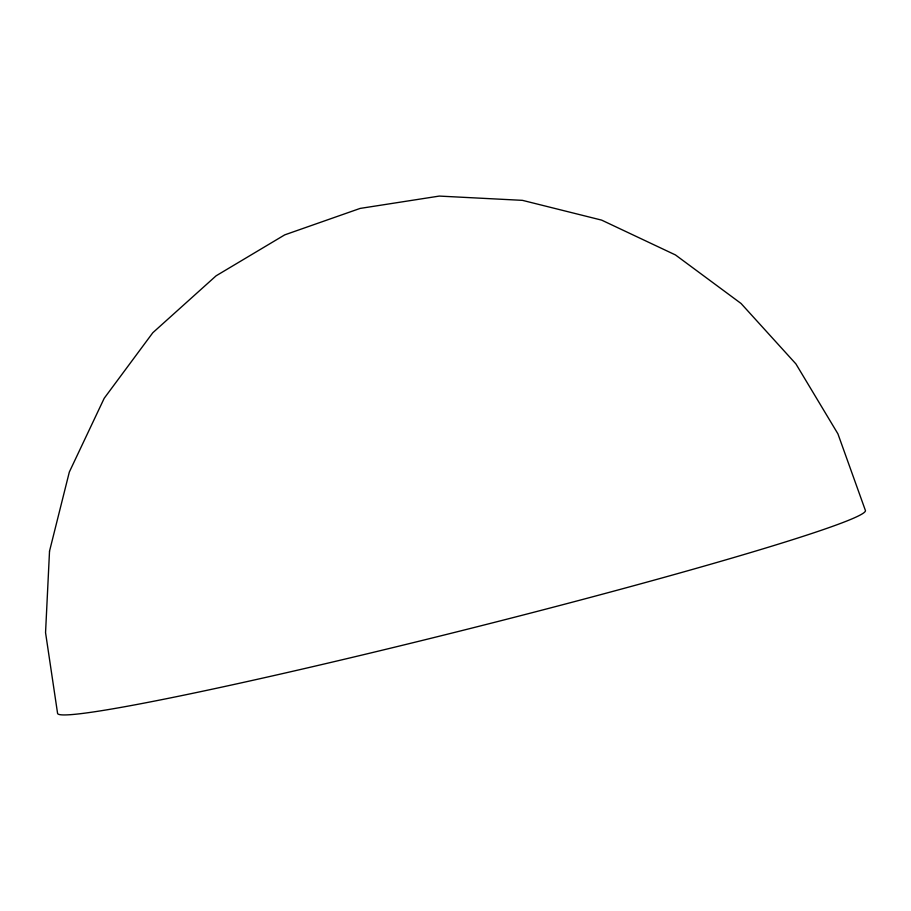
<?xml version="1.0" encoding="UTF-8"?>
<svg xmlns="http://www.w3.org/2000/svg" width="911" height="911" viewBox="0 0 911 911"><rect width="100%" height="100%" fill="white"/><g stroke="black" fill="none" stroke-linecap="round" stroke-linejoin="round"><path stroke-width="1.37" d="M49.524 551.166L45.55 632.633L57.564 713.302A416.475 18.163 -14.1 0 0 463.46 630.196A416.475 18.163 -14.1 0 0 865.45 510.604L837.915 433.83L795.907 363.899L741.064 303.488L675.461 254.943L601.647 220.12L522.447 200.352L439.307 196.081L360.141 208.414L284.722 234.867L216.101 275.817L152.809 332.731L104.207 398.278L69.327 472.035L49.524 551.166"/></g></svg>
